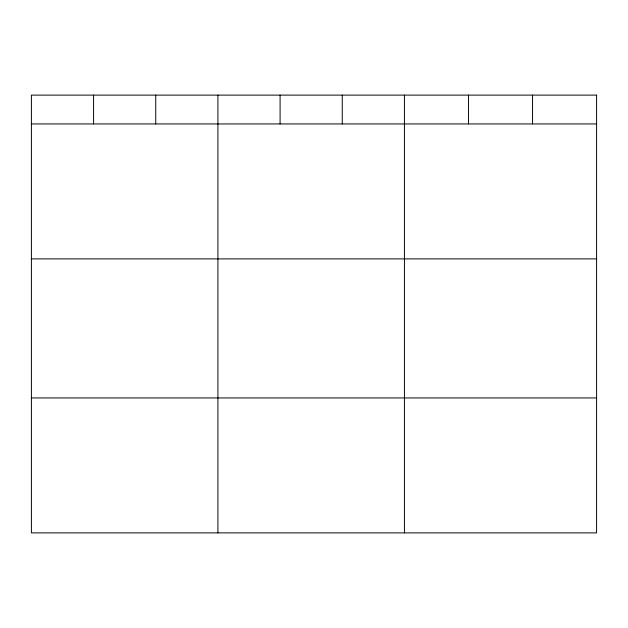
<?xml version="1.0" encoding="UTF-8"?>
<svg xmlns="http://www.w3.org/2000/svg" width="628" height="628" viewBox="0 0 628 628"><rect width="100%" height="100%" fill="white"/><g stroke="black" fill="none" stroke-linecap="round" stroke-linejoin="round"><path stroke-width="0.94" d="M31.4 123.944L596.6 123.944M31.4 258.893L596.6 258.893M31.4 397.932L596.6 397.932M532.544 95.111L532.544 123.944M468.488 95.111L468.488 123.944M404.432 95.111L404.432 532.889M342.26 95.111L342.26 123.944M280.088 95.111L280.088 123.944M217.916 95.111L217.916 532.889M155.744 95.111L155.744 123.944M93.572 95.111L93.572 123.944M596.6 95.111L31.4 95.111L31.4 532.889L596.6 532.889L596.6 95.111"/></g></svg>
